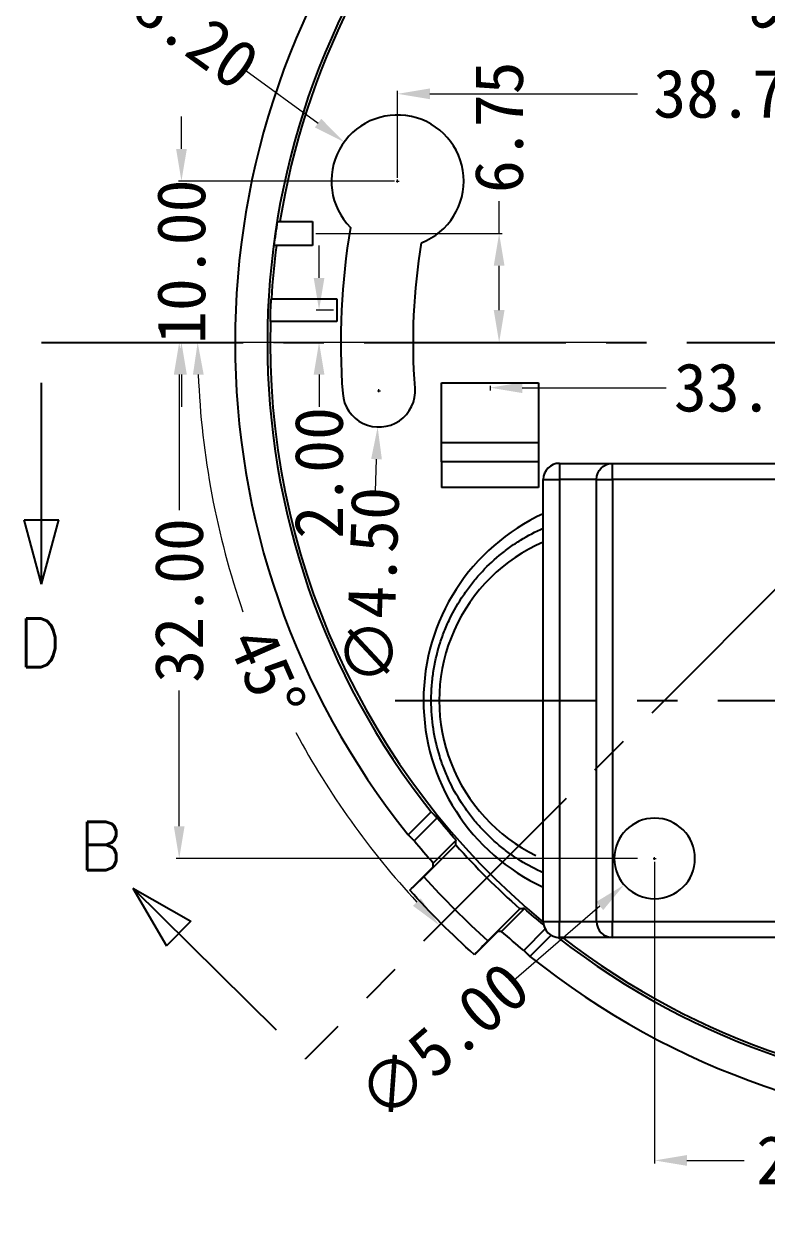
# Model space of a CAD drawing. Extents: x 31 to 995, y 307 to 726.
# Drawn here: x 221.9 to 268, y 394.5 to 469.3 of the extents above; entities that cross this region are included whole.
import ezdxf

# ---------------------------------------------------------------- set-up
doc = ezdxf.new("R2010")
doc.units = 0
doc.header["$LTSCALE"] = 10
doc.header["$MEASUREMENT"] = 0
doc.linetypes.add('CENTER', pattern=[2, 1.25, -0.25, 0.25, -0.25])
doc.layers.add('3', color=7, linetype='Continuous')
doc.styles.add('blockfont', font='simplex.shx', dxfattribs={"bigfont": 'bigfont'})
doc.dimstyles.get("Standard").update_dxf_attribs({"dimtxt": 0.18, "dimasz": 0.18, "dimexe": 0.18, "dimexo": 0.0625, "dimgap": 0.09, "dimtad": 0, "dimtih": 1, "dimtoh": 1, "dimdec": 4, "dimzin": 0, "dimdsep": 46, "dimtxsty": 'Standard', "dimcen": 0.09, "dimadec": 0, "dimazin": 0, "dimtfac": 1, "dimtdec": 4, "dimtofl": 0, "dimtmove": 0, "dimatfit": 3, "dimfxl": 0, "dimtolj": 1, "dimtzin": 0, "dimarcsym": 0})

# ---------------------------------------------------------------- blocks, each defined once
blk = doc.blocks.new('ASSORTED_DRAFT4')
at = {"color": 13}
for p, q in [((221.928421, 438.608521), (224.072014, 438.608529)), ((223.000217, 434.608525, 223.000217), (221.928421, 438.608521)), ((223.000217, 434.608525, 223.000217), (224.072014, 438.608529))]:
    blk.add_line(p, q, dxfattribs=at)
blk = doc.blocks.new('ASSORTED_DRAFT7')
at = {"color": 13}
for p, q in [((228.653997, 415.776542, 228.653997), (232.251351, 413.725259)), ((228.653997, 415.776542, 228.653997), (230.74376, 412.201395)), ((232.251351, 413.725259), (230.74376, 412.201395))]:
    blk.add_line(p, q, dxfattribs=at)
blk = doc.blocks.new('*D83')
at = {"color": 4, "lineweight": 0}
for start, end in [(36.08381, 54.54433), (3.45567, 21.91619)]:
    blk.add_arc((283.8, 449.609), 33.165, start, end, dxfattribs=at)
for points in [[(302.854, 476.347), (303.224, 476.901), (301.375, 477.734)], [(317.239, 451.618), (316.572, 451.598), (316.966, 449.609)]]:
    blk.add_solid(points, dxfattribs=at)
at = {"layer": 'Defpoints', "color": 0, "lineweight": 0}
for p in [(304.573, 482.852), (315.095, 460.588), (223, 449.609), (283.8, 449.609), (344.6, 449.609)]:
    blk.add_point(p, dxfattribs=at)
at = {"color": 1, "lineweight": 0, "insert": (312.807, 465.687), "char_height": 3, "attachment_point": 5, "rotation": 299}
blk.add_mtext('\\A1;58°', dxfattribs=at)
blk = doc.blocks.new('*D84')
at = {"color": 4, "lineweight": 0}
for start, end in [(182.24181, 199.0712), (208.24943, 222.75819)]:
    blk.add_arc((283.8, 449.609), 51.119, start, end, dxfattribs=at)
for points in [[(232.387, 447.602), (233.054, 447.615), (232.681, 449.609)], [(246.508, 415.135), (246.027, 414.673), (247.654, 413.462)]]:
    blk.add_solid(points, dxfattribs=at)
at = {"layer": 'Defpoints', "color": 0, "lineweight": 0}
for p in [(223, 449.609), (283.8, 449.609), (344.6, 449.609), (234.423, 436.378), (239.368, 405.177)]:
    blk.add_point(p, dxfattribs=at)
at = {"color": 1, "lineweight": 0, "insert": (236.978, 429.094), "char_height": 3, "attachment_point": 5, "rotation": 293.66031}
blk.add_mtext('\\A1;45°', dxfattribs=at)
blk = doc.blocks.new('*D87')
at = {"color": 4, "lineweight": 0}
for p, q in [((250.8, 446.909), (250.8, 446.619)), ((252.8, 446.799), (261.71, 446.799)), ((281.8, 446.799), (272.89, 446.799)), ((283.8, 446.909), (283.8, 446.619))]:
    blk.add_line(p, q, dxfattribs=at)
for points in [[(252.8, 447.133), (252.8, 446.466), (250.8, 446.799)], [(281.8, 447.133), (281.8, 446.466), (283.8, 446.799)]]:
    blk.add_solid(points, dxfattribs=at)
at = {"layer": 'Defpoints', "color": 0, "lineweight": 0}
for p in [(250.8, 447.109), (283.8, 447.109), (283.8, 446.799)]:
    blk.add_point(p, dxfattribs=at)
at = {"color": 1, "lineweight": 0, "insert": (267.3, 446.799), "char_height": 3, "attachment_point": 5}
blk.add_mtext('\\A1;33.00', dxfattribs=at)
blk = doc.blocks.new('*D89')
at = {"color": 4, "lineweight": 0}
for p, q in [((231.676, 461.609), (231.676, 463.609)), ((244.87, 459.609), (231.496, 459.609)), ((244.87, 449.609), (231.496, 449.609)), ((231.676, 447.609), (231.676, 445.609))]:
    blk.add_line(p, q, dxfattribs=at)
for points in [[(231.343, 461.609), (232.01, 461.609), (231.676, 459.609)], [(231.343, 447.609), (232.01, 447.609), (231.676, 449.609)]]:
    blk.add_solid(points, dxfattribs=at)
at = {"layer": 'Defpoints', "color": 0, "lineweight": 0}
for p in [(245.07, 459.609), (231.676, 449.609), (245.07, 449.609)]:
    blk.add_point(p, dxfattribs=at)
at = {"color": 1, "lineweight": 0, "insert": (231.676, 454.609), "char_height": 3, "attachment_point": 5, "rotation": 90}
blk.add_mtext('\\A1;10.00', dxfattribs=at)
blk = doc.blocks.new('*D90')
at = {"color": 4, "lineweight": 0}
for p, q in [((245.07, 459.809), (245.07, 465.2)), ((247.07, 465.02), (259.933, 465.02)), ((281.8, 465.02), (272.113, 465.02)), ((283.8, 460.363), (283.8, 465.2))]:
    blk.add_line(p, q, dxfattribs=at)
for points in [[(247.07, 465.353), (247.07, 464.687), (245.07, 465.02)], [(281.8, 465.353), (281.8, 464.687), (283.8, 465.02)]]:
    blk.add_solid(points, dxfattribs=at)
at = {"layer": 'Defpoints', "color": 0, "lineweight": 0}
for p in [(283.8, 465.02), (283.8, 460.163), (245.07, 459.609)]:
    blk.add_point(p, dxfattribs=at)
at = {"color": 1, "lineweight": 0, "insert": (266.023, 465.02), "char_height": 3, "attachment_point": 5}
blk.add_mtext('\\A1;38.73', dxfattribs=at)
blk = doc.blocks.new('*D92')
at = {"color": 4, "lineweight": 0}
for p, q in [((259.934, 449.609), (231.357, 449.609)), ((231.537, 447.609), (231.537, 439.199)), ((231.537, 419.609), (231.537, 428.019)), ((259.934, 417.609), (231.357, 417.609))]:
    blk.add_line(p, q, dxfattribs=at)
for points in [[(231.203, 447.609), (231.87, 447.609), (231.537, 449.609)], [(231.203, 419.609), (231.87, 419.609), (231.537, 417.609)]]:
    blk.add_solid(points, dxfattribs=at)
at = {"layer": 'Defpoints', "color": 0, "lineweight": 0}
for p in [(231.537, 449.609), (260.134, 449.609), (260.134, 417.609)]:
    blk.add_point(p, dxfattribs=at)
at = {"color": 1, "lineweight": 0, "insert": (231.537, 433.609), "char_height": 3, "attachment_point": 5, "rotation": 90}
blk.add_mtext('\\A1;32.00', dxfattribs=at)
blk = doc.blocks.new('*D93')
at = {"color": 4, "lineweight": 0}
for p, q in [((261, 417.409), (261, 398.705)), ((263, 398.885), (266.56, 398.885)), ((281.8, 398.885), (278.24, 398.885)), ((283.8, 394.659), (283.8, 399.065))]:
    blk.add_line(p, q, dxfattribs=at)
for points in [[(263, 399.218), (263, 398.552), (261, 398.885)], [(281.8, 399.218), (281.8, 398.552), (283.8, 398.885)]]:
    blk.add_solid(points, dxfattribs=at)
at = {"layer": 'Defpoints', "color": 0, "lineweight": 0}
for p in [(261, 417.609), (283.8, 398.885), (283.8, 394.459)]:
    blk.add_point(p, dxfattribs=at)
at = {"color": 1, "lineweight": 0, "insert": (272.4, 398.885), "char_height": 3, "attachment_point": 5}
blk.add_mtext('\\A1;22.80', dxfattribs=at)
blk = doc.blocks.new('*D108')
at = {"color": 4, "lineweight": 0}
for p, q in [((235.672, 466.463), (240.142, 463.203)), ((244.98, 459.609), (245.16, 459.609)), ((245.07, 459.519), (245.07, 459.699))]:
    blk.add_line(p, q, dxfattribs=at)
blk.add_solid([(240.338, 463.472), (239.945, 462.934), (241.758, 462.024)], dxfattribs=at)
at = {"layer": 'Defpoints', "color": 0, "lineweight": 0}
for p in [(241.758, 462.024), (248.383, 457.193)]:
    blk.add_point(p, dxfattribs=at)
at = {"color": 1, "lineweight": 0, "insert": (230.953, 469.904), "char_height": 3, "attachment_point": 5, "rotation": 323.89749}
blk.add_mtext('\\A1;∅8.20', dxfattribs=at)
blk = doc.blocks.new('*D109')
at = {"color": 4, "lineweight": 0}
for p, q in [((243.823, 446.609), (244.003, 446.609)), ((243.913, 446.519), (243.913, 446.699)), ((243.697, 440.362), (243.766, 442.361))]:
    blk.add_line(p, q, dxfattribs=at)
blk.add_solid([(243.433, 442.373), (244.099, 442.35), (243.835, 444.36)], dxfattribs=at)
at = {"layer": 'Defpoints', "color": 0, "lineweight": 0}
for p in [(243.99, 448.857), (243.835, 444.36)]:
    blk.add_point(p, dxfattribs=at)
at = {"color": 1, "lineweight": 0, "insert": (243.496, 434.526), "char_height": 3, "attachment_point": 5, "rotation": 88.02363}
blk.add_mtext('\\A1;∅4.50', dxfattribs=at)
blk = doc.blocks.new('*D110')
at = {"color": 4, "lineweight": 0}
for p, q in [((240.204, 453.609), (240.204, 455.609)), ((241.1, 451.609), (240.024, 451.609)), ((237.372, 449.609), (240.384, 449.609)), ((240.204, 447.609), (240.204, 445.609))]:
    blk.add_line(p, q, dxfattribs=at)
for points in [[(239.871, 453.609), (240.537, 453.609), (240.204, 451.609)], [(239.871, 447.609), (240.537, 447.609), (240.204, 449.609)]]:
    blk.add_solid(points, dxfattribs=at)
at = {"layer": 'Defpoints', "color": 0, "lineweight": 0}
for p in [(241.3, 451.609), (237.172, 449.609), (240.204, 449.609)]:
    blk.add_point(p, dxfattribs=at)
at = {"color": 1, "lineweight": 0, "insert": (240.204, 441.519), "char_height": 3, "attachment_point": 5, "rotation": 90}
blk.add_mtext('\\A1;2.00', dxfattribs=at)
blk = doc.blocks.new('*D111')
at = {"color": 4, "lineweight": 0}
for p, q in [((251.365, 456.359), (251.365, 458.359)), ((240, 456.359), (251.545, 456.359)), ((251.365, 451.609), (251.365, 454.359)), ((246.25, 449.609), (251.545, 449.609))]:
    blk.add_line(p, q, dxfattribs=at)
for points in [[(251.031, 454.359), (251.698, 454.359), (251.365, 456.359)], [(251.031, 451.609), (251.698, 451.609), (251.365, 449.609)]]:
    blk.add_solid(points, dxfattribs=at)
at = {"layer": 'Defpoints', "color": 0, "lineweight": 0}
for p in [(239.8, 456.359), (246.05, 449.609), (251.365, 449.609)]:
    blk.add_point(p, dxfattribs=at)
at = {"color": 1, "lineweight": 0, "insert": (251.365, 462.949), "char_height": 3, "attachment_point": 5, "rotation": 90}
blk.add_mtext('\\A1;6.75', dxfattribs=at)
blk = doc.blocks.new('*D114')
at = {"color": 4, "lineweight": 0}
blk.add_line((251.123, 483.346), (247.083, 487.387), dxfattribs=at)
for start, end in [(92.21463, 107.96664), (117.03335, 132.78536)]:
    blk.add_arc((283.8, 450.669), 51.746, start, end, dxfattribs=at)
for points in [[(281.794, 502.71), (281.807, 502.044), (283.8, 502.415)], [(248.882, 488.406), (248.42, 488.886), (247.21, 487.259)]]:
    blk.add_solid(points, dxfattribs=at)
at = {"layer": 'Defpoints', "color": 0, "lineweight": 0}
for p in [(283.8, 510.409), (270.407, 500.652), (251.265, 483.205), (253.218, 481.252), (283.8, 394.459)]:
    blk.add_point(p, dxfattribs=at)
at = {"color": 1, "lineweight": 0, "insert": (263.998, 498.477), "char_height": 3, "attachment_point": 5, "rotation": 22.49999}
blk.add_mtext('\\A1;45°', dxfattribs=at)
blk = doc.blocks.new('*D115')
at = {"color": 4, "lineweight": 0}
for p, q in [((252.828, 480.863), (255.385, 483.437)), ((256.677, 481.899), (261.03, 477.574)), ((284.952, 453.806), (269.67, 468.99)), ((283.941, 449.95), (286.498, 452.524))]:
    blk.add_line(p, q, dxfattribs=at)
for points in [[(256.912, 482.136), (256.442, 481.663), (255.259, 483.309)], [(285.187, 454.042), (284.718, 453.569), (286.371, 452.396)]]:
    blk.add_solid(points, dxfattribs=at)
at = {"layer": 'Defpoints', "color": 0, "lineweight": 0}
for p in [(252.688, 480.721), (286.371, 452.396), (283.8, 449.809)]:
    blk.add_point(p, dxfattribs=at)
at = {"color": 1, "lineweight": 0, "insert": (265.35, 473.282), "char_height": 3, "attachment_point": 5, "rotation": 315.18475}
blk.add_mtext('\\A1;43.86', dxfattribs=at)
blk = doc.blocks.new('*D117')
at = {"color": 4, "lineweight": 0}
for p, q in [((260.91, 417.609), (261.09, 417.609)), ((261, 417.519), (261, 417.699)), ((252.137, 409.938), (257.598, 414.664))]:
    blk.add_line(p, q, dxfattribs=at)
blk.add_solid([(257.379, 414.916), (257.816, 414.412), (259.11, 415.972)], dxfattribs=at)
at = {"layer": 'Defpoints', "color": 0, "lineweight": 0}
for p in [(262.891, 419.245), (259.11, 415.972)]:
    blk.add_point(p, dxfattribs=at)
at = {"color": 1, "lineweight": 0, "insert": (247.91, 406.28), "char_height": 3, "attachment_point": 5, "rotation": 40.87546}
blk.add_mtext('\\A1;∅5.00', dxfattribs=at)

msp = doc.modelspace()

# ---------------------------------------------------------------- linework, layer by layer
at = {"color": 1, "linetype": 'CENTER'}
for p, q in [((223, 434.609), (223, 449.609)), ((223, 449.609), (344.6, 449.609)), ((283.8, 449.609), (239.368, 405.177)), ((244.926, 427.409), (321.222, 427.409)), ((228.654, 415.777), (239.368, 405.177))]:
    msp.add_line(p, q, dxfattribs=at)
at = {"layer": '3', "linetype": 'Continuous'}
for p, q in [((237.637, 457.109), (239.8, 457.109)), ((239.8, 457.109), (239.8, 455.609)), ((239.8, 455.609), (237.418, 455.609)), ((237.25, 452.309), (241.3, 452.309)), ((241.3, 452.309), (241.3, 450.909)), ((241.3, 450.909), (237.19, 450.909)), ((247.8, 447.109), (253.8, 447.109)), ((247.8, 443.409), (247.8, 447.109)), ((253.8, 447.109), (253.8, 443.409)), ((247.8, 442.209), (247.8, 443.409)), ((247.8, 443.409), (253.8, 443.409)), ((253.8, 443.409), (253.8, 442.209)), ((253.8, 442.209), (247.8, 442.209)), ((247.8, 442.209), (247.8, 440.609)), ((253.8, 442.209), (253.8, 440.609)), ((255.1, 442.109), (255.1, 441.109)), ((255.1, 442.109), (258.4, 442.109)), ((258.4, 441.109), (258.4, 442.109)), ((258.4, 442.109), (283.3, 442.109)), ((254.1, 441.109), (255.1, 441.109)), ((254.1, 413.709), (254.1, 441.109)), ((255.1, 441.109), (255.1, 413.709)), ((257.4, 441.109), (255.1, 441.109)), ((257.4, 413.709), (257.4, 441.109)), ((257.4, 441.109), (258.4, 441.109)), ((258.4, 441.109), (258.4, 413.709)), ((283.3, 441.109), (258.4, 441.109)), ((253.8, 440.609), (247.8, 440.609)), ((245.732, 419.076), (247.155, 420.5)), ((246.104, 418.7), (247.525, 420.122)), ((248.692, 418.743), (247.274, 417.325)), ((248.683, 418.457), (246.699, 416.474)), ((247.267, 417.091), (245.826, 415.65)), ((250.666, 412.508), (252.649, 414.491)), ((251.517, 413.083), (252.934, 414.5)), ((254.1, 413.709), (255.1, 413.709)), ((255.1, 412.709), (255.1, 413.709)), ((255.1, 413.709), (257.4, 413.709)), ((257.4, 413.709), (258.4, 413.709)), ((258.4, 412.709), (258.4, 413.709)), ((258.4, 413.709), (283.3, 413.709)), ((251.283, 413.076), (249.842, 411.635)), ((254.218, 413.238), (252.892, 411.912)), ((254.582, 412.854), (253.268, 411.54)), ((258.4, 412.709), (255.1, 412.709)), ((283.3, 412.709), (258.4, 412.709))]:
    msp.add_line(p, q, dxfattribs=at)
for points in [[(254.1, 437.227, 0), (253.648, 437.018, 0), (253.207, 436.789, 0), (252.776, 436.54, 0), (252.358, 436.27, 0), (251.953, 435.982, 0), (251.561, 435.675, 0), (251.184, 435.351, 0), (250.823, 435.009, 0), (250.478, 434.651, 0), (250.149, 434.277, 0), (249.839, 433.888, 0), (249.547, 433.486, 0), (249.274, 433.07, 0), (249.021, 432.642, 0), (248.788, 432.203, 0), (248.575, 431.754, 0), (248.384, 431.295, 0), (248.214, 430.827, 0), (248.066, 430.353, 0), (247.94, 429.872, 0), (247.837, 429.386, 0), (247.756, 428.895, 0), (247.699, 428.401, 0), (247.664, 427.905, 0), (247.652, 427.409, 0), (247.664, 426.912, 0), (247.699, 426.416, 0), (247.756, 425.922, 0), (247.837, 425.431, 0), (247.94, 424.945, 0), (248.066, 424.464, 0), (248.214, 423.99, 0), (248.384, 423.522, 0), (248.575, 423.064, 0), (248.788, 422.614, 0), (249.021, 422.175, 0), (249.274, 421.747, 0), (249.547, 421.331, 0), (249.839, 420.929, 0), (250.149, 420.54, 0), (250.478, 420.166, 0), (250.823, 419.808, 0), (251.184, 419.467, 0), (251.561, 419.142, 0), (251.953, 418.835, 0), (252.358, 418.547, 0), (252.776, 418.277, 0), (253.207, 418.028, 0), (253.648, 417.799, 0)], [(247.155, 420.5, 0), (247.162, 420.492, 0), (247.17, 420.484, 0), (247.177, 420.477, 0), (247.184, 420.469, 0), (247.192, 420.462, 0), (247.199, 420.454, 0), (247.207, 420.446, 0), (247.214, 420.439, 0), (247.221, 420.431, 0), (247.229, 420.424, 0), (247.236, 420.416, 0), (247.243, 420.409, 0), (247.251, 420.401, 0), (247.258, 420.393, 0), (247.266, 420.386, 0), (247.273, 420.378, 0), (247.28, 420.371, 0), (247.288, 420.363, 0), (247.295, 420.356, 0), (247.303, 420.348, 0), (247.31, 420.34, 0), (247.317, 420.333, 0), (247.325, 420.325, 0), (247.332, 420.318, 0), (247.34, 420.31, 0), (247.347, 420.303, 0), (247.354, 420.295, 0), (247.362, 420.288, 0), (247.369, 420.28, 0), (247.377, 420.273, 0), (247.384, 420.265, 0), (247.392, 420.257, 0), (247.399, 420.25, 0), (247.406, 420.242, 0), (247.414, 420.235, 0), (247.421, 420.227, 0), (247.429, 420.22, 0), (247.436, 420.212, 0), (247.444, 420.205, 0), (247.451, 420.197, 0), (247.458, 420.19, 0), (247.466, 420.182, 0), (247.473, 420.175, 0), (247.481, 420.167, 0), (247.488, 420.16, 0), (247.496, 420.152, 0), (247.503, 420.145, 0), (247.511, 420.137, 0), (247.518, 420.13, 0)], [(245.732, 419.076, 0), (245.739, 419.069, 0), (245.746, 419.061, 0), (245.754, 419.054, 0), (245.761, 419.046, 0), (245.769, 419.038, 0), (245.776, 419.031, 0), (245.783, 419.023, 0), (245.791, 419.016, 0), (245.798, 419.008, 0), (245.806, 419.001, 0), (245.813, 418.993, 0), (245.821, 418.986, 0), (245.828, 418.978, 0), (245.835, 418.971, 0), (245.843, 418.963, 0), (245.85, 418.956, 0), (245.858, 418.948, 0), (245.865, 418.94, 0), (245.873, 418.933, 0), (245.88, 418.925, 0), (245.887, 418.918, 0), (245.895, 418.91, 0), (245.902, 418.903, 0), (245.91, 418.895, 0), (245.917, 418.888, 0), (245.925, 418.88, 0), (245.932, 418.873, 0), (245.94, 418.865, 0), (245.947, 418.858, 0), (245.954, 418.85, 0), (245.962, 418.843, 0), (245.969, 418.835, 0), (245.977, 418.828, 0), (245.984, 418.82, 0), (245.992, 418.813, 0), (245.999, 418.805, 0), (246.007, 418.798, 0), (246.014, 418.79, 0), (246.022, 418.783, 0), (246.029, 418.775, 0), (246.037, 418.768, 0), (246.044, 418.76, 0), (246.051, 418.753, 0), (246.059, 418.745, 0), (246.066, 418.738, 0), (246.074, 418.73, 0), (246.081, 418.723, 0), (246.089, 418.715, 0), (246.096, 418.708, 0)], [(252.892, 411.912, 0), (252.9, 411.905, 0), (252.907, 411.897, 0), (252.914, 411.89, 0), (252.922, 411.882, 0), (252.929, 411.875, 0), (252.937, 411.867, 0), (252.944, 411.86, 0), (252.952, 411.852, 0), (252.959, 411.845, 0), (252.967, 411.837, 0), (252.974, 411.83, 0), (252.982, 411.822, 0), (252.989, 411.815, 0), (252.997, 411.808, 0), (253.004, 411.8, 0), (253.012, 411.793, 0), (253.019, 411.785, 0), (253.027, 411.778, 0), (253.034, 411.77, 0), (253.042, 411.763, 0), (253.049, 411.755, 0), (253.057, 411.748, 0), (253.064, 411.74, 0), (253.072, 411.733, 0), (253.079, 411.726, 0), (253.087, 411.718, 0), (253.095, 411.711, 0), (253.102, 411.703, 0), (253.11, 411.696, 0), (253.117, 411.688, 0), (253.125, 411.681, 0), (253.132, 411.673, 0), (253.14, 411.666, 0), (253.147, 411.659, 0), (253.155, 411.651, 0), (253.162, 411.644, 0), (253.17, 411.636, 0), (253.177, 411.629, 0), (253.185, 411.621, 0), (253.192, 411.614, 0), (253.2, 411.607, 0), (253.208, 411.599, 0), (253.215, 411.592, 0), (253.223, 411.584, 0), (253.23, 411.577, 0), (253.238, 411.57, 0), (253.245, 411.562, 0), (253.253, 411.555, 0), (253.26, 411.547, 0)]]:
    msp.add_polyline3d(points, dxfattribs=at)
at = {"layer": '3', "linetype": 'Continuous', "extrusion": (0, 0, -1)}
msp.add_circle((-261, 417.609), 2.5, dxfattribs=at)
at = {"layer": '3', "linetype": 'Continuous'}
for centre, radius, start, end in [((283.8, 449.609), 46.629, 135.92162, 170.74403), ((283.8, 449.609), 48.8, 141.26923, 218.73077), ((283.8, 449.609), 46.8, 141.53833, 218.46167), ((245.07, 459.609), 4.1, 291.29962, 584.66378), ((283.8, 449.609), 42.25, 170.30104, 184.30122), ((283.8, 449.609), 46.629, 172.60689, 176.68047), ((283.8, 449.609), 46.629, 178.40239, 230.43719), ((243.913, 446.609), 2.25, 184.30122, 364.30122), ((255.1, 441.109), 1, 90, 180), ((259.413, 427.409), 12.737, 114.64959, 245.35041), ((283.8, 449.609), 46.943, 221.57494, 228.42506), ((283.8, 449.609), 49.743, 221.76797, 228.23203), ((255.1, 413.709), 1, 180, 270), ((258.4, 413.709), 1, 180, 270), ((283.8, 449.609), 46.8, 232.03424, 308.46167), ((283.8, 449.609), 46.629, 232.31271, 307.68729), ((283.8, 449.609), 48.8, 231.26923, 308.73077)]:
    msp.add_arc(centre, radius, start, end, dxfattribs=at)
at = {"layer": '3', "linetype": 'Continuous', "extrusion": (0, 0, -1)}
for centre, radius, start, end in [((-283.8, 449.609), 46.768, 7.37091, 9.22809), ((-283.8, 449.609), 37.75, -4.30122, 9.42231), ((-258.4, 441.109), 1, 0, 90), ((-283.8, 449.609), 46.747, 318.67947, 320.8935), ((-283.8, 449.609), 48.748, 318.5283, 320.65086), ((-283.8, 449.609), 50.943, 311.82058, 318.17942), ((-283.8, 449.609), 46.747, 309.40548, 311.32053), ((-283.8, 449.609), 48.748, 309.34914, 311.4717)]:
    msp.add_arc(centre, radius, start, end, dxfattribs=at)
at = {"layer": '3', "linetype": 'Continuous'}
for points, knots in [([(237.19, 450.909), (237.185, 450.907), (237.185, 450.984), (237.189, 451.243), (237.194, 451.424), (237.21, 451.794), (237.221, 451.974), (237.239, 452.232), (237.245, 452.31), (237.25, 452.308)], [0, 0, 0, 0, 0.25, 0.25, 0.5, 0.5, 0.75, 0.75, 1, 1, 1, 1]), ([(254.1, 416.723), (253.614, 416.939), (253.142, 417.189), (252.455, 417.615), (252.231, 417.766), (251.793, 418.082), (251.579, 418.247), (250.955, 418.767), (250.56, 419.144), (250.096, 419.656), (250.005, 419.76), (249.825, 419.973), (249.736, 420.082), (249.476, 420.414), (249.311, 420.641), (248.841, 421.338), (248.56, 421.825), (248.191, 422.592), (248.077, 422.854), (247.918, 423.255), (247.868, 423.391), (247.771, 423.664), (247.725, 423.803), (247.509, 424.501), (247.378, 425.067), (247.203, 426.217), (247.157, 426.799), (247.156, 427.538), (247.159, 427.687), (247.169, 427.982), (247.178, 428.129), (247.21, 428.568), (247.243, 428.859), (247.373, 429.724), (247.502, 430.291), (247.717, 430.989), (247.763, 431.128), (247.859, 431.403), (247.91, 431.539), (248.068, 431.942), (248.182, 432.205), (248.552, 432.977), (248.834, 433.469), (249.23, 434.056), (249.311, 434.173), (249.477, 434.4), (249.562, 434.512), (249.82, 434.842), (249.999, 435.054), (250.555, 435.667), (250.95, 436.046), (251.579, 436.57), (251.795, 436.737), (252.235, 437.054), (252.459, 437.204), (253.142, 437.628), (253.614, 437.878), (254.1, 438.094)], [0, 0, 0, 0, 0.0625, 0.0625, 0.09375, 0.09375, 0.125, 0.125, 0.1875, 0.1875, 0.203125, 0.203125, 0.21875, 0.21875, 0.25, 0.25, 0.3125, 0.3125, 0.34375, 0.34375, 0.359375, 0.359375, 0.375, 0.375, 0.4375, 0.4375, 0.5, 0.5, 0.515625, 0.515625, 0.53125, 0.53125, 0.5625, 0.5625, 0.625, 0.625, 0.640625, 0.640625, 0.65625, 0.65625, 0.6875, 0.6875, 0.75, 0.75, 0.765625, 0.765625, 0.78125, 0.78125, 0.8125, 0.8125, 0.875, 0.875, 0.90625, 0.90625, 0.9375, 0.9375, 1, 1, 1, 1])]:
    msp.add_open_spline(points, degree=3, knots=knots, dxfattribs=at)
for points in [[(248.683, 418.457), (248.686, 418.552), (248.689, 418.647), (248.692, 418.743)], [(247.267, 417.091), (247.27, 417.169), (247.272, 417.247), (247.274, 417.325)], [(245.836, 415.64), (246.123, 415.918), (246.411, 416.196), (246.699, 416.474)], [(252.934, 414.5), (252.839, 414.497), (252.744, 414.494), (252.649, 414.491)], [(251.517, 413.083), (251.439, 413.08), (251.361, 413.078), (251.283, 413.076)], [(250.666, 412.508), (250.387, 412.22), (250.109, 411.932), (249.831, 411.644)]]:
    msp.add_open_spline(points, degree=3, dxfattribs=at)

# ---------------------------------------------------------------- block references
at = {"color": 1, "linetype": 'CENTER'}
for name in ['ASSORTED_DRAFT4', 'ASSORTED_DRAFT7']:
    msp.add_blockref(name, (0, 0), dxfattribs=at)

# ---------------------------------------------------------------- texts
at = {"color": 1, "linetype": 'CENTER', "char_height": 3, "attachment_point": 7, "line_spacing_factor": 0.903614, "style": 'blockfont'}
for s, insert in [('\\W01.000;D', (221.541, 429.481)), ('\\W01.000;B', (225.311, 416.891))]:
    msp.add_mtext(s, dxfattribs=dict(at, insert=insert))

# ---------------------------------------------------------------- dimensions: what is measured, and where the dimension line sits
at = {"lineweight": 0}
for base, line1, line2, picture, middle in [((270.407, 500.652), ((283.8, 510.409), (283.8, 394.459)), ((251.265, 483.205), (253.218, 481.252)), '*D114', (263.998, 498.477)), ((315.095, 460.588), ((223, 449.609), (344.6, 449.609)), ((304.573, 482.852), (283.8, 449.609)), '*D83', (312.807, 465.687))]:
    dim = msp.add_angular_dim_2l(base=base, line1=line1, line2=line2, dimstyle='Standard', override={"dimtxt": 3, "dimasz": 2, "dimexo": 0.2, "dimtih": 0, "dimtoh": 0, "dimdec": 2, "dimdsep": 0, "dimclrd": 4, "dimclre": 4, "dimclrt": 1, "dimtdec": 2, "dimlwd": 0, "dimlwe": 0}, dxfattribs=at)
    dim.commit()
    dim.dimension.update_dxf_attribs({"geometry": picture, "text_midpoint": middle})
for base, p1, p2, angle, picture, middle, dimtype in [((286.371, 452.396), (252.688, 480.721), (283.8, 449.809), 315.18475, '*D115', (265.35, 473.282), 161), ((251.365, 449.609), (239.8, 456.359), (246.05, 449.609), 90, '*D111', (251.365, 462.949), 160), ((240.204, 449.609), (241.3, 451.609), (237.172, 449.609), 90, '*D110', (240.204, 441.519), 160), ((231.537, 449.609), (260.134, 417.609), (260.134, 449.609), 90, '*D92', (231.537, 433.609), 160)]:
    dim = msp.add_linear_dim(base=base, p1=p1, p2=p2, angle=angle, dimstyle='Standard', override={"dimtxt": 3, "dimasz": 2, "dimexo": 0.2, "dimtih": 0, "dimtoh": 0, "dimdec": 2, "dimdsep": 0, "dimclrd": 4, "dimclre": 4, "dimclrt": 1, "dimtdec": 2, "dimlwd": 0, "dimlwe": 0}, dxfattribs=at)
    dim.commit()
    dim.dimension.update_dxf_attribs({"geometry": picture, "text_midpoint": middle, "dimtype": dimtype})
for p1, p2, picture, middle in [((248.383, 457.193), (241.758, 462.024), '*D108', (230.953, 469.904)), ((262.891, 419.245), (259.11, 415.972), '*D117', (247.91, 406.28))]:
    dim = msp.add_diameter_dim_2p(p1=p1, p2=p2, dimstyle='Standard', override={"dimtxt": 3, "dimasz": 2, "dimexo": 0.2, "dimtih": 0, "dimtoh": 0, "dimdec": 2, "dimdsep": 0, "dimclrd": 4, "dimclre": 4, "dimclrt": 1, "dimtdec": 2, "dimlwd": 0, "dimlwe": 0}, dxfattribs=at)
    dim.commit()
    dim.dimension.update_dxf_attribs({"geometry": picture, "text_midpoint": middle, "dimtype": 163})
dim = msp.add_linear_dim(base=(283.8, 465.02), p1=(245.07, 459.609), p2=(283.8, 460.163), dimstyle='Standard', override={"dimtxt": 3, "dimasz": 2, "dimexo": 0.2, "dimtih": 0, "dimtoh": 0, "dimdec": 2, "dimdsep": 0, "dimclrd": 4, "dimclre": 4, "dimclrt": 1, "dimtdec": 2, "dimlwd": 0, "dimlwe": 0}, dxfattribs=at)
dim.commit()
dim.dimension.update_dxf_attribs({"geometry": '*D90', "text_midpoint": (266.023, 465.02), "dimtype": 160})
dim = msp.add_linear_dim(base=(231.676, 449.609), p1=(245.07, 459.609), p2=(245.07, 449.609), angle=90, dimstyle='Standard', override={"dimtxt": 3, "dimasz": 2, "dimexo": 0.2, "dimtih": 0, "dimtoh": 0, "dimdec": 2, "dimdsep": 0, "dimclrd": 4, "dimclre": 4, "dimclrt": 1, "dimtdec": 2, "dimlwd": 0, "dimlwe": 0}, dxfattribs=at)
dim.commit()
dim.dimension.update_dxf_attribs({"geometry": '*D89', "text_midpoint": (231.676, 454.609)})
dim = msp.add_angular_dim_2l(base=(234.423, 436.378), line1=((223, 449.609), (344.6, 449.609)), line2=((283.8, 449.609), (239.368, 405.177)), dimstyle='Standard', override={"dimtxt": 3, "dimasz": 2, "dimexo": 0.2, "dimtih": 0, "dimtoh": 0, "dimdec": 2, "dimdsep": 0, "dimclrd": 4, "dimclre": 4, "dimclrt": 1, "dimtdec": 2, "dimlwd": 0, "dimlwe": 0}, dxfattribs=at)
dim.commit()
dim.dimension.update_dxf_attribs({"geometry": '*D84', "text_midpoint": (236.978, 429.094), "dimtype": 162})
dim = msp.add_diameter_dim_2p(p1=(243.99, 448.857), p2=(243.835, 444.36), dimstyle='Standard', override={"dimtxt": 3, "dimasz": 2, "dimexo": 0.2, "dimtih": 0, "dimtoh": 0, "dimdec": 2, "dimdsep": 0, "dimclrd": 4, "dimclre": 4, "dimclrt": 1, "dimtdec": 2, "dimlwd": 0, "dimlwe": 0}, dxfattribs=at)
dim.commit()
dim.dimension.update_dxf_attribs({"geometry": '*D109', "text_midpoint": (243.496, 434.526)})
for base, p1, p2, picture, middle in [((283.8, 446.799), (250.8, 447.109), (283.8, 447.109), '*D87', (267.3, 446.799)), ((283.8, 398.885), (261, 417.609), (283.8, 394.459), '*D93', (272.4, 398.885))]:
    dim = msp.add_linear_dim(base=base, p1=p1, p2=p2, dimstyle='Standard', override={"dimtxt": 3, "dimasz": 2, "dimexo": 0.2, "dimtih": 0, "dimtoh": 0, "dimdec": 2, "dimdsep": 0, "dimclrd": 4, "dimclre": 4, "dimclrt": 1, "dimtdec": 2, "dimlwd": 0, "dimlwe": 0}, dxfattribs=at)
    dim.commit()
    dim.dimension.update_dxf_attribs({"geometry": picture, "text_midpoint": middle})

doc.saveas('drawing.dxf')
